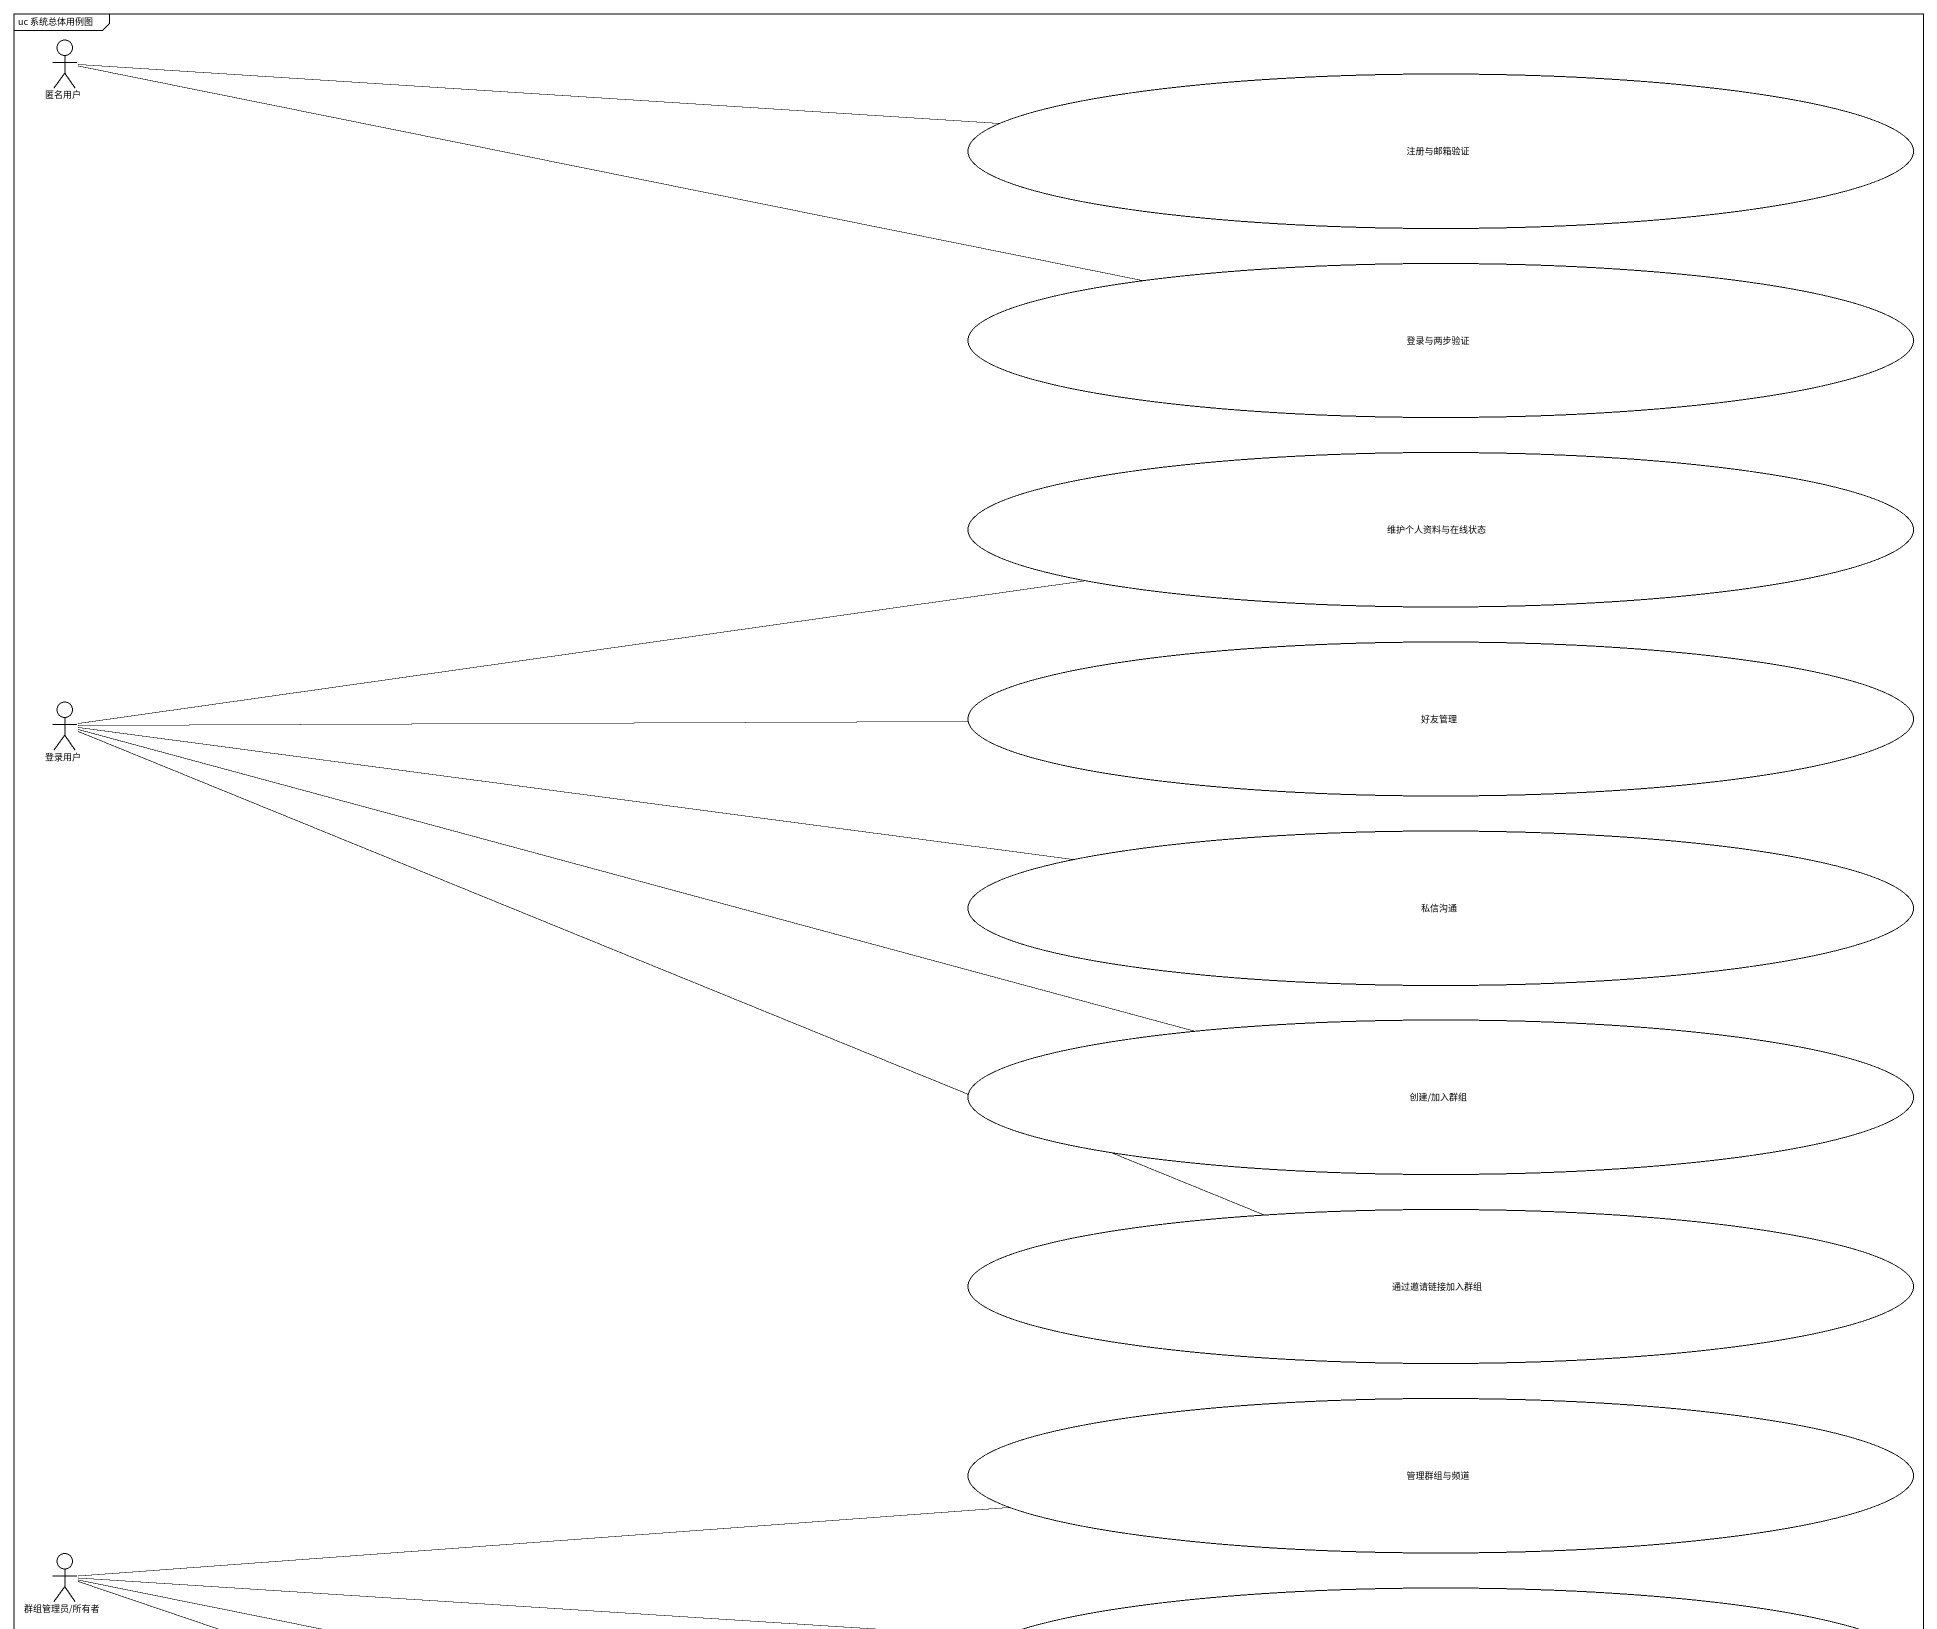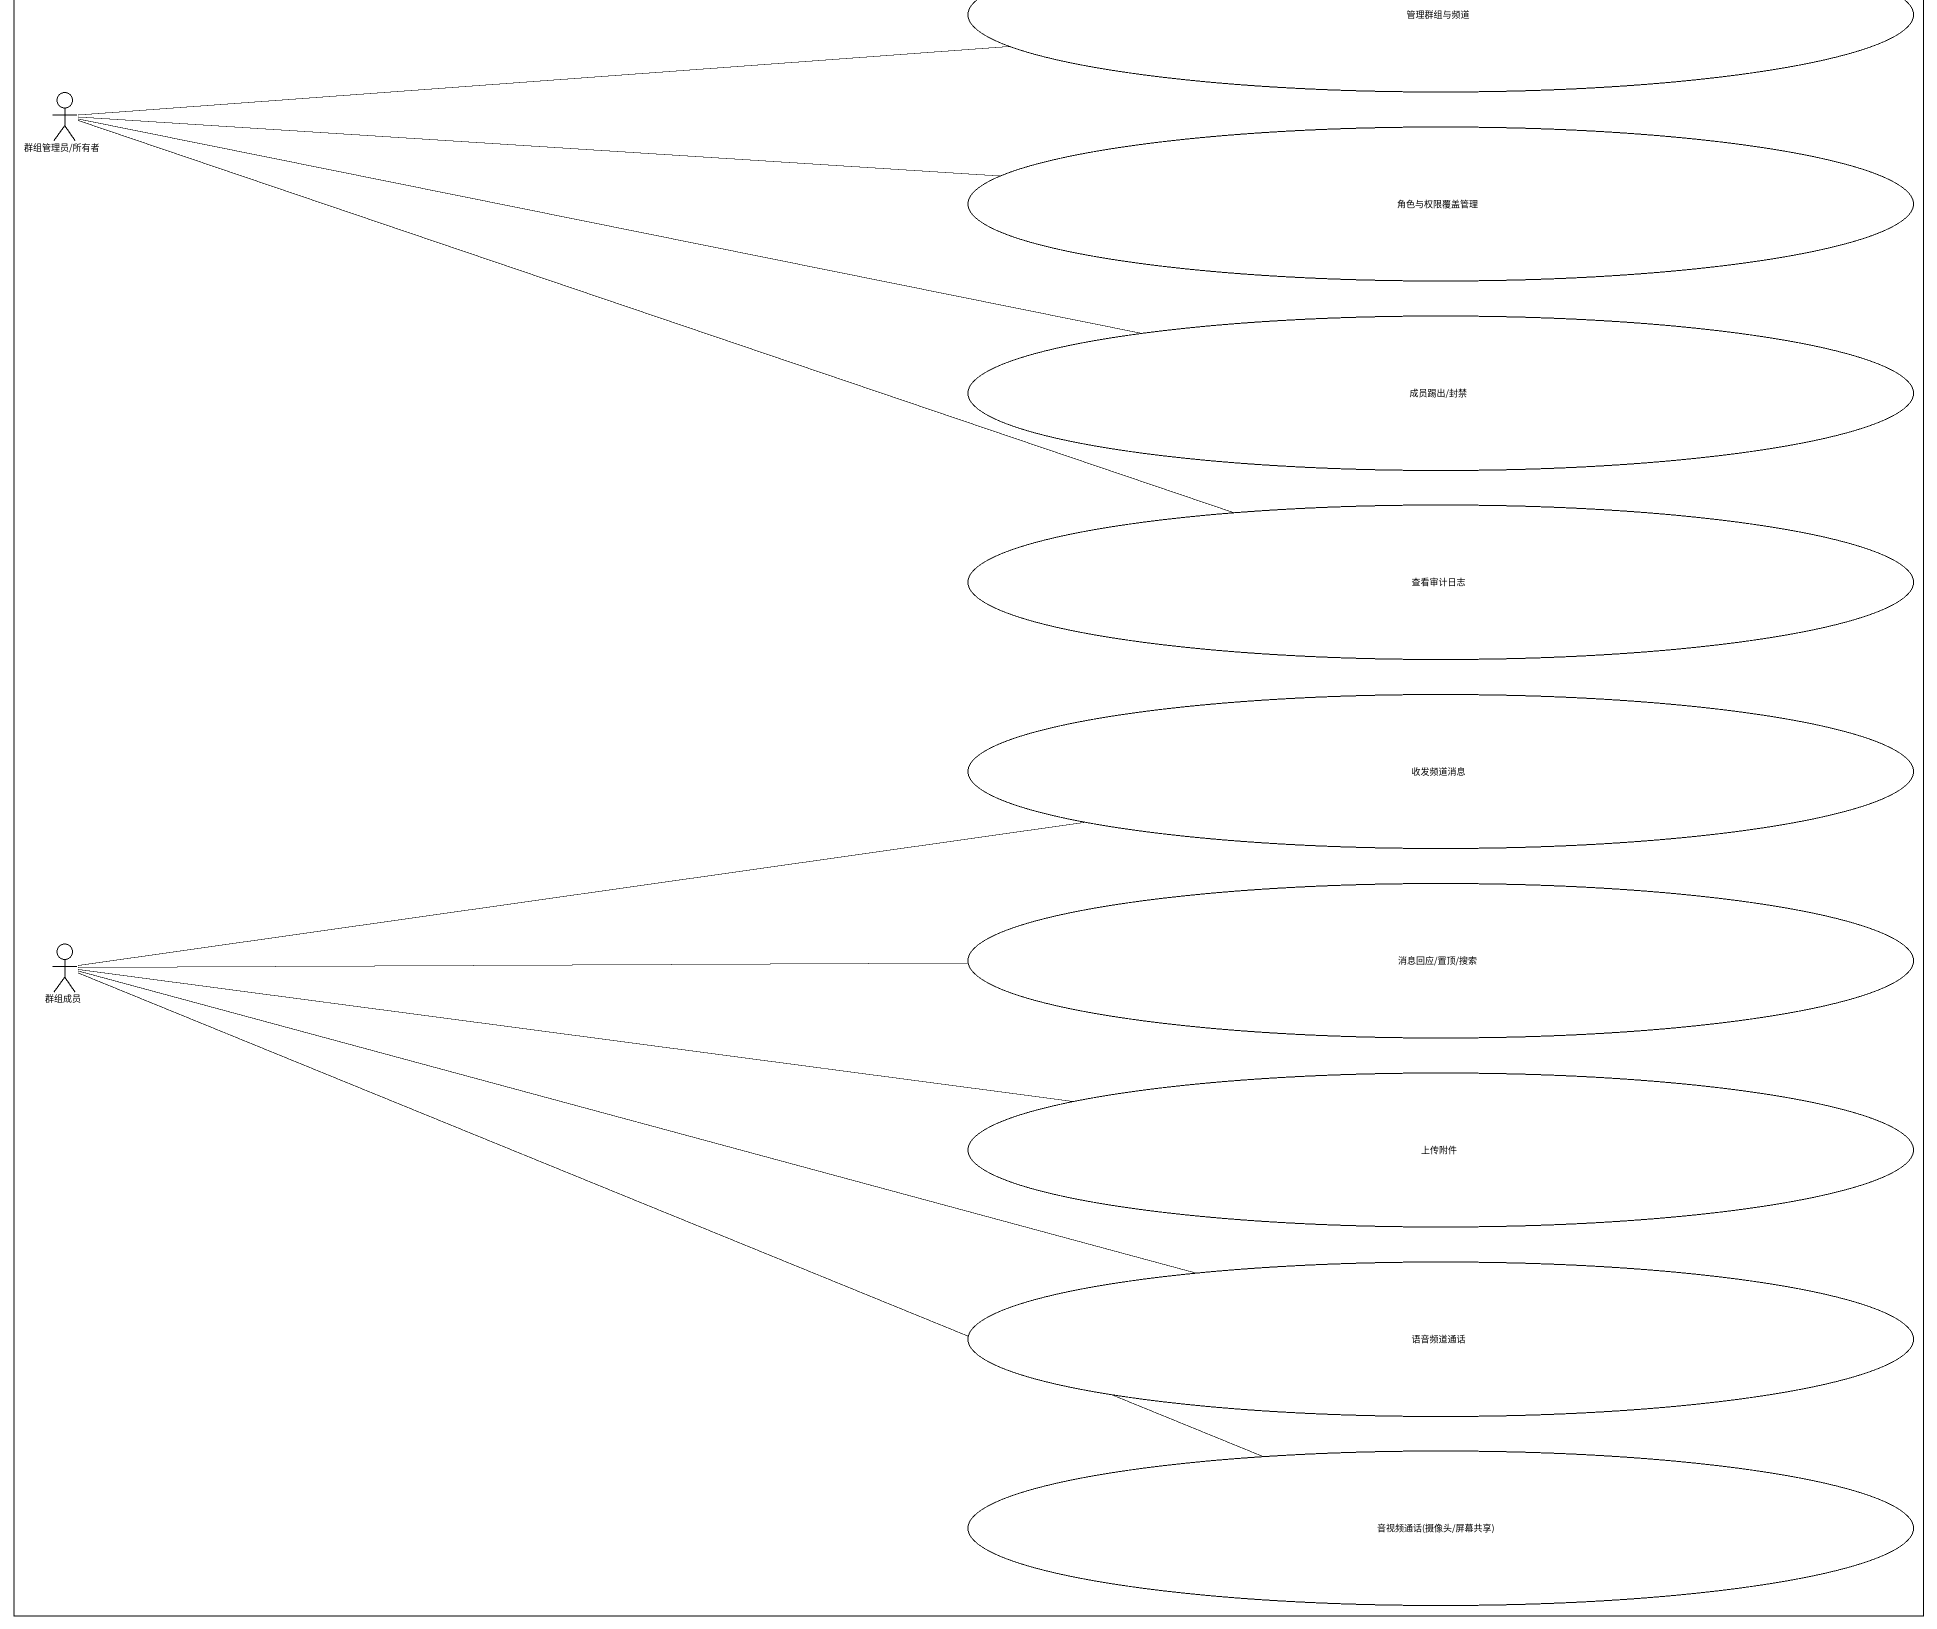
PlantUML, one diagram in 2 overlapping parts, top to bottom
@startuml
mainframe uc 系统总体用例图
actor 匿名用户 #FFFFFF
usecase 注册与邮箱验证 #FFFFFF
usecase 登录与两步验证 #FFFFFF
usecase 维护个人资料与在线状态 #FFFFFF
usecase 好友管理 #FFFFFF
actor 登录用户 #FFFFFF
usecase 私信沟通 #FFFFFF
usecase "创建/加入群组" as 创建_加入群组 #FFFFFF
usecase 通过邀请链接加入群组 #FFFFFF
usecase 管理群组与频道 #FFFFFF
actor "群组管理员/所有者" as 群组管理员_所有者 #FFFFFF
usecase 角色与权限覆盖管理 #FFFFFF
usecase "成员踢出/封禁" as 成员踢出_封禁 #FFFFFF
usecase 查看审计日志 #FFFFFF
usecase 收发频道消息 #FFFFFF
usecase "消息回应/置顶/搜索" as 消息回应_置顶_搜索 #FFFFFF
actor 群组成员 #FFFFFF
usecase 上传附件 #FFFFFF
usecase 语音频道通话 #FFFFFF
usecase "音视频通话(摄像头/屏幕共享)" as 音视频通话_摄像头_屏幕共享 #FFFFFF
匿名用户 -right- 注册与邮箱验证
匿名用户 -right- 登录与两步验证
登录用户 -right- 维护个人资料与在线状态
登录用户 -right- 好友管理
登录用户 -right- 私信沟通
登录用户 -right- 创建_加入群组
登录用户 -right- 通过邀请链接加入群组
群组管理员_所有者 -right- 管理群组与频道
群组管理员_所有者 -right- 角色与权限覆盖管理
群组管理员_所有者 -right- 成员踢出_封禁
群组管理员_所有者 -right- 查看审计日志
群组成员 -right- 收发频道消息
群组成员 -right- 消息回应_置顶_搜索
群组成员 -right- 上传附件
群组成员 -right- 语音频道通话
群组成员 -right- 音视频通话_摄像头_屏幕共享
@enduml
